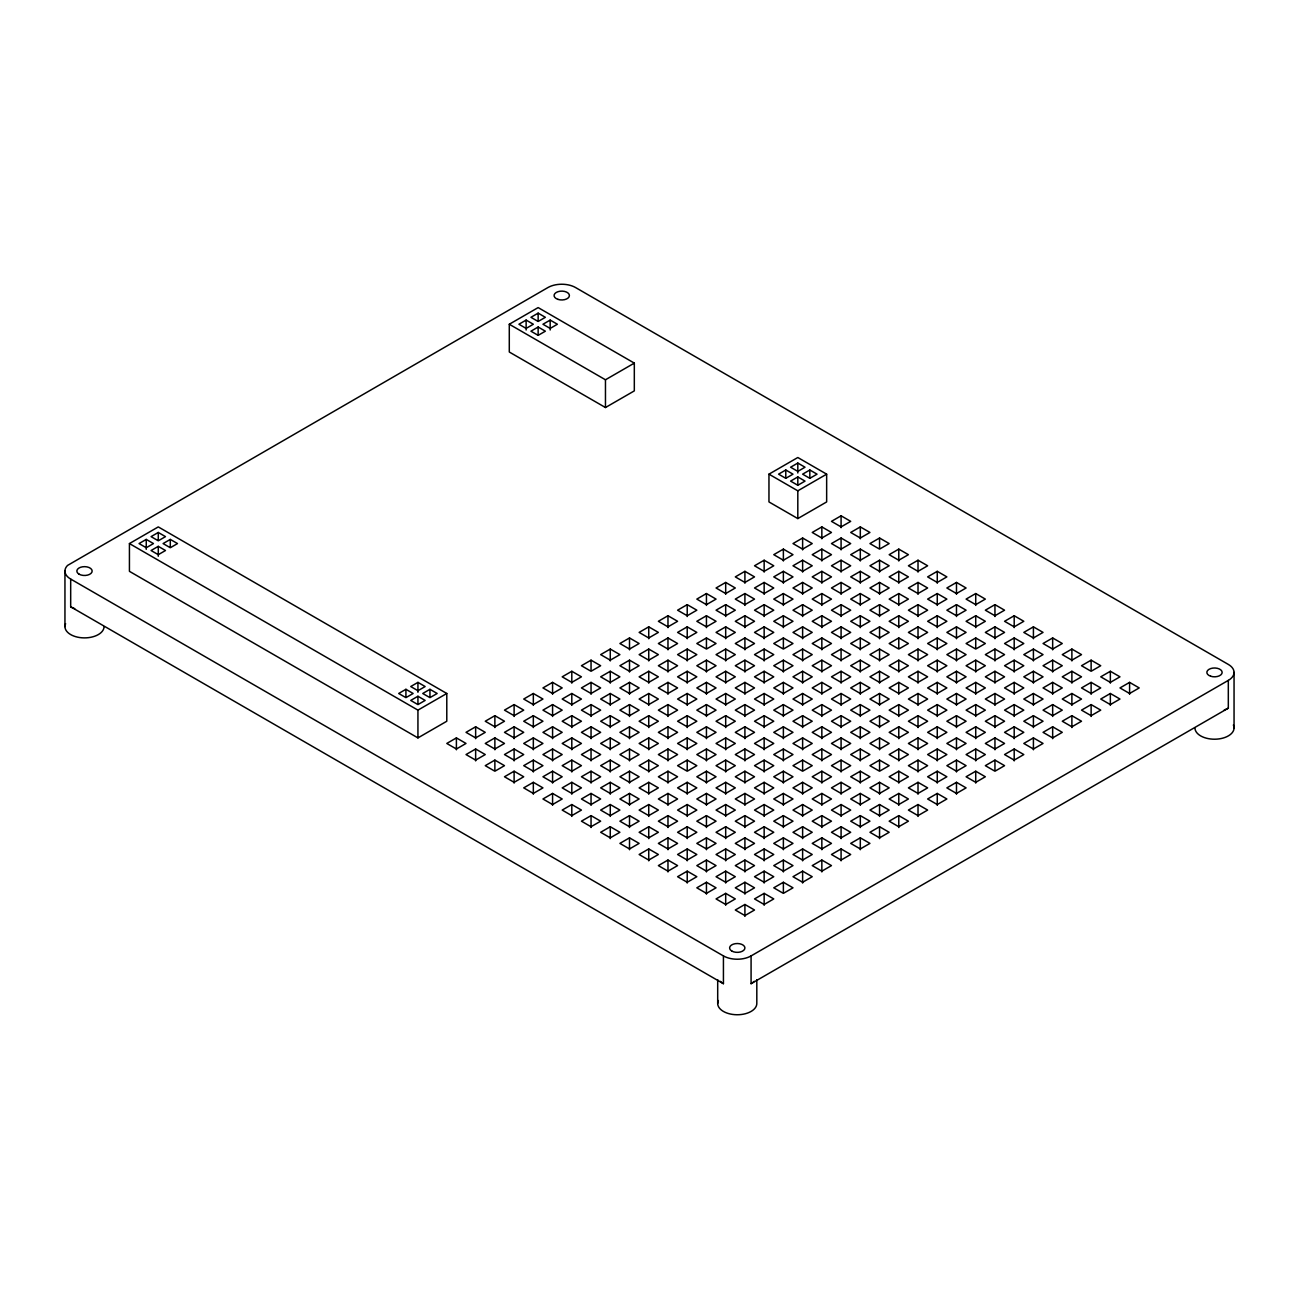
<?xml version="1.0" encoding="UTF-8"?>
<svg xmlns="http://www.w3.org/2000/svg" width="1299" height="1299" viewBox="0 0 1299 1299"><rect width="100%" height="100%" fill="white"/><g stroke="black" fill="none" stroke-linecap="round" stroke-linejoin="round"><path stroke-width="1.5" d="M129.429 543.567L158.283 526.907L446.791 693.487L446.791 721.237L417.937 737.897L129.429 571.333L129.429 543.567L417.937 710.131L446.791 693.487M509.289 324.247L538.143 307.587L634.318 363.119L634.318 390.885L605.464 407.529L509.289 352.013L509.289 324.247L605.464 379.779L634.318 363.119M146.251 539.41L139.042 543.567L146.251 547.74L153.461 543.567L146.251 539.41L146.251 549.315M158.283 532.46L151.057 536.633L158.283 540.79L165.493 536.633L158.283 532.46L158.283 540.4M526.127 320.09L518.918 324.247L526.127 328.42L533.337 324.247L526.127 320.09L526.127 329.995M538.143 313.14L530.934 317.313L538.143 321.47L545.369 317.313L538.143 313.14L538.143 321.08M158.283 546.343L151.057 550.516L158.283 554.673L165.493 550.516L158.283 546.343L158.283 556.264M170.299 539.41L163.089 543.567L170.299 547.74L177.508 543.567L170.299 539.41L170.299 547.334M538.143 327.023L530.934 331.196L538.143 335.353L545.369 331.196L538.143 327.023L538.143 334.963M550.175 320.09L542.95 324.247L550.175 328.42L557.385 324.247L550.175 320.09L550.175 329.995M768.959 474.167L797.813 457.508L826.651 474.167L826.651 501.934L797.813 518.577L768.959 501.934L768.959 474.167L797.813 490.827L826.651 474.167M405.921 689.314L398.696 693.487L405.921 697.644L413.131 693.487L405.921 689.314L405.921 697.254M417.937 682.381L410.728 686.538L417.937 690.711L425.146 686.538L417.937 682.381L417.937 692.286M785.781 469.994L778.572 474.167L785.781 478.324L792.991 474.167L785.781 469.994L785.781 477.935M797.813 463.061L790.588 467.218L797.813 471.391L805.023 467.218L797.813 463.061L797.813 472.982M417.937 696.264L410.728 700.421L417.937 704.594L425.146 700.421L417.937 696.264L417.937 704.188M429.953 689.314L422.743 693.487L429.953 697.644L437.162 693.487L429.953 689.314L429.953 697.254M797.813 476.944L790.588 481.101L797.813 485.274L805.023 481.101L797.813 476.944L797.813 484.868M809.829 469.994L802.62 474.167L809.829 478.324L817.039 474.167L809.829 469.994L809.829 477.935M456.404 737.897L446.791 743.45L456.404 749.003L466.016 743.45L456.404 737.897L456.404 749.799M475.645 726.791L466.016 732.344L475.645 737.897L485.258 732.344L475.645 726.791L475.645 738.693M494.87 715.684L485.258 721.237L494.87 726.791L504.483 721.237L494.87 715.684L494.87 727.586M514.112 704.594L504.483 710.131L514.112 715.684L523.724 710.131L514.112 704.594L514.112 716.48M533.337 693.487L523.724 699.041L533.337 704.594L542.95 699.041L533.337 693.487L533.337 705.373M552.578 682.381L542.95 687.934L552.578 693.487L562.191 687.934L552.578 682.381L552.578 694.283M571.804 671.274L562.191 676.828L571.804 682.381L581.432 676.828L571.804 671.274L571.804 683.177M591.045 660.168L581.432 665.721L591.045 671.274L600.658 665.721L591.045 660.168L591.045 670.089M610.27 649.062L600.658 654.615L610.27 660.168L619.899 654.615L610.27 649.062L610.27 660.964M629.512 637.955L619.899 643.508L629.512 649.062L639.124 643.508L629.512 637.955L629.512 649.857M648.737 626.849L639.124 632.402L648.737 637.955L658.366 632.402L648.737 626.849L648.737 638.751M667.978 615.742L658.366 621.295L667.978 626.849L677.591 621.295L667.978 615.742L667.978 627.644M687.22 604.652L677.591 610.189L687.22 615.742L696.832 610.189L687.22 604.652L687.22 616.538M706.445 593.546L696.832 599.099L706.445 604.652L716.058 599.099L706.445 593.546L706.445 605.431M725.686 582.439L716.058 587.992L725.686 593.546L735.299 587.992L725.686 582.439L725.686 594.325M744.912 571.333L735.299 576.886L744.912 582.439L754.524 576.886L744.912 571.333L744.912 583.235M764.153 560.226L754.524 565.779L764.153 571.333L773.766 565.779L764.153 560.226L764.153 572.128M783.378 549.12L773.766 554.673L783.378 560.226L792.991 554.673L783.378 549.12L783.378 561.022M802.62 538.013L792.991 543.567L802.62 549.12L812.232 543.567L802.62 538.013L802.62 549.915M821.845 526.907L812.232 532.46L821.845 538.013L831.474 532.46L821.845 526.907L821.845 538.809M841.086 515.8L831.474 521.354L841.086 526.907L850.699 521.354L841.086 515.8L841.086 527.703M475.645 749.003L466.016 754.557L475.645 760.11L485.258 754.557L475.645 749.003L475.645 760.905M494.87 737.897L485.258 743.45L494.87 749.003L504.483 743.45L494.87 737.897L494.87 749.799M514.112 726.791L504.483 732.344L514.112 737.897L523.724 732.344L514.112 726.791L514.112 738.693M533.337 715.684L523.724 721.237L533.337 726.791L542.95 721.237L533.337 715.684L533.337 727.586M552.578 704.594L542.95 710.131L552.578 715.684L562.191 710.131L552.578 704.594L552.578 716.48M571.804 693.487L562.191 699.041L571.804 704.594L581.432 699.041L571.804 693.487L571.804 705.373M591.045 682.381L581.432 687.934L591.045 693.487L600.658 687.934L591.045 682.381L591.045 694.283M610.27 671.274L600.658 676.828L610.27 682.381L619.899 676.828L610.27 671.274L610.27 683.177M629.512 660.168L619.899 665.721L629.512 671.274L639.124 665.721L629.512 660.168L629.512 672.07M648.737 649.062L639.124 654.615L648.737 660.168L658.366 654.615L648.737 649.062L648.737 660.964M667.978 637.955L658.366 643.508L667.978 649.062L677.591 643.508L667.978 637.955L667.978 649.857M687.22 626.849L677.591 632.402L687.22 637.955L696.832 632.402L687.22 626.849L687.22 638.751M706.445 615.742L696.832 621.295L706.445 626.849L716.058 621.295L706.445 615.742L706.445 627.644M725.686 604.652L716.058 610.189L725.686 615.742L735.299 610.189L725.686 604.652L725.686 616.538M744.912 593.546L735.299 599.099L744.912 604.652L754.524 599.099L744.912 593.546L744.912 605.431M764.153 582.439L754.524 587.992L764.153 593.546L773.766 587.992L764.153 582.439L764.153 594.325M783.378 571.333L773.766 576.886L783.378 582.439L792.991 576.886L783.378 571.333L783.378 583.235M802.62 560.226L792.991 565.779L802.62 571.333L812.232 565.779L802.62 560.226L802.62 572.128M821.845 549.12L812.232 554.673L821.845 560.226L831.474 554.673L821.845 549.12L821.845 561.022M841.086 538.013L831.474 543.567L841.086 549.12L850.699 543.567L841.086 538.013L841.086 549.915M860.311 526.907L850.699 532.46L860.311 538.013L869.94 532.46L860.311 526.907L860.311 538.809M494.87 760.11L485.258 765.663L494.87 771.216L504.483 765.663L494.87 760.11L494.87 770.031M514.112 749.003L504.483 754.557L514.112 760.11L523.724 754.557L514.112 749.003L514.112 760.905M533.337 737.897L523.724 743.45L533.337 749.003L542.95 743.45L533.337 737.897L533.337 749.799M552.578 726.791L542.95 732.344L552.578 737.897L562.191 732.344L552.578 726.791L552.578 738.693M571.804 715.684L562.191 721.237L571.804 726.791L581.432 721.237L571.804 715.684L571.804 727.586M591.045 704.594L581.432 710.131L591.045 715.684L600.658 710.131L591.045 704.594L591.045 716.48M610.27 693.487L600.658 699.041L610.27 704.594L619.899 699.041L610.27 693.487L610.27 705.373M629.512 682.381L619.899 687.934L629.512 693.487L639.124 687.934L629.512 682.381L629.512 694.283M648.737 671.274L639.124 676.828L648.737 682.381L658.366 676.828L648.737 671.274L648.737 683.177M667.978 660.168L658.366 665.721L667.978 671.274L677.591 665.721L667.978 660.168L667.978 672.07M687.22 649.062L677.591 654.615L687.22 660.168L696.832 654.615L687.22 649.062L687.22 660.964M706.445 637.955L696.832 643.508L706.445 649.062L716.058 643.508L706.445 637.955L706.445 647.876M725.686 626.849L716.058 632.402L725.686 637.955L735.299 632.402L725.686 626.849L725.686 638.751M744.912 615.742L735.299 621.295L744.912 626.849L754.524 621.295L744.912 615.742L744.912 627.644M764.153 604.652L754.524 610.189L764.153 615.742L773.766 610.189L764.153 604.652L764.153 616.538M783.378 593.546L773.766 599.099L783.378 604.652L792.991 599.099L783.378 593.546L783.378 605.431M802.62 582.439L792.991 587.992L802.62 593.546L812.232 587.992L802.62 582.439L802.62 594.325M821.845 571.333L812.232 576.886L821.845 582.439L831.474 576.886L821.845 571.333L821.845 583.235M841.086 560.226L831.474 565.779L841.086 571.333L850.699 565.779L841.086 560.226L841.086 572.128M860.311 549.12L850.699 554.673L860.311 560.226L869.94 554.673L860.311 549.12L860.311 561.022M879.553 538.013L869.94 543.567L879.553 549.12L889.166 543.567L879.553 538.013L879.553 547.934M514.112 771.216L504.483 776.77L514.112 782.323L523.724 776.77L514.112 771.216L514.112 783.118M533.337 760.11L523.724 765.663L533.337 771.216L542.95 765.663L533.337 760.11L533.337 772.012M552.578 749.003L542.95 754.557L552.578 760.11L562.191 754.557L552.578 749.003L552.578 760.905M571.804 737.897L562.191 743.45L571.804 749.003L581.432 743.45L571.804 737.897L571.804 749.799M591.045 726.791L581.432 732.344L591.045 737.897L600.658 732.344L591.045 726.791L591.045 738.693M610.27 715.684L600.658 721.237L610.27 726.791L619.899 721.237L610.27 715.684L610.27 727.586M629.512 704.594L619.899 710.131L629.512 715.684L639.124 710.131L629.512 704.594L629.512 716.48M648.737 693.487L639.124 699.041L648.737 704.594L658.366 699.041L648.737 693.487L648.737 705.373M667.978 682.381L658.366 687.934L667.978 693.487L677.591 687.934L667.978 682.381L667.978 694.283M687.22 671.274L677.591 676.828L687.22 682.381L696.832 676.828L687.22 671.274L687.22 683.177M706.445 660.168L696.832 665.721L706.445 671.274L716.058 665.721L706.445 660.168L706.445 672.07M725.686 649.062L716.058 654.615L725.686 660.168L735.299 654.615L725.686 649.062L725.686 660.964M744.912 637.955L735.299 643.508L744.912 649.062L754.524 643.508L744.912 637.955L744.912 649.857M764.153 626.849L754.524 632.402L764.153 637.955L773.766 632.402L764.153 626.849L764.153 638.751M783.378 615.742L773.766 621.295L783.378 626.849L792.991 621.295L783.378 615.742L783.378 627.644M802.62 604.652L792.991 610.189L802.62 615.742L812.232 610.189L802.62 604.652L802.62 616.538M821.845 593.546L812.232 599.099L821.845 604.652L831.474 599.099L821.845 593.546L821.845 605.431M841.086 582.439L831.474 587.992L841.086 593.546L850.699 587.992L841.086 582.439L841.086 594.325M860.311 571.333L850.699 576.886L860.311 582.439L869.94 576.886L860.311 571.333L860.311 583.235M879.553 560.226L869.94 565.779L879.553 571.333L889.166 565.779L879.553 560.226L879.553 572.128M898.778 549.12L889.166 554.673L898.778 560.226L908.407 554.673L898.778 549.12L898.778 561.022M533.337 782.323L523.724 787.876L533.337 793.429L542.95 787.876L533.337 782.323L533.337 794.225M552.578 771.216L542.95 776.77L552.578 782.323L562.191 776.77L552.578 771.216L552.578 783.118M571.804 760.11L562.191 765.663L571.804 771.216L581.432 765.663L571.804 760.11L571.804 772.012M591.045 749.003L581.432 754.557L591.045 760.11L600.658 754.557L591.045 749.003L591.045 760.905M610.27 737.897L600.658 743.45L610.27 749.003L619.899 743.45L610.27 737.897L610.27 749.799M629.512 726.791L619.899 732.344L629.512 737.897L639.124 732.344L629.512 726.791L629.512 738.693M648.737 715.684L639.124 721.237L648.737 726.791L658.366 721.237L648.737 715.684L648.737 727.586M667.978 704.594L658.366 710.131L667.978 715.684L677.591 710.131L667.978 704.594L667.978 716.48M687.22 693.487L677.591 699.041L687.22 704.594L696.832 699.041L687.22 693.487L687.22 705.373M706.445 682.381L696.832 687.934L706.445 693.487L716.058 687.934L706.445 682.381L706.445 694.283M725.686 671.274L716.058 676.828L725.686 682.381L735.299 676.828L725.686 671.274L725.686 683.177M744.912 660.168L735.299 665.721L744.912 671.274L754.524 665.721L744.912 660.168L744.912 672.07M764.153 649.062L754.524 654.615L764.153 660.168L773.766 654.615L764.153 649.062L764.153 660.964M783.378 637.955L773.766 643.508L783.378 649.062L792.991 643.508L783.378 637.955L783.378 647.876M802.62 626.849L792.991 632.402L802.62 637.955L812.232 632.402L802.62 626.849L802.62 638.751M821.845 615.742L812.232 621.295L821.845 626.849L831.474 621.295L821.845 615.742L821.845 627.644M841.086 604.652L831.474 610.189L841.086 615.742L850.699 610.189L841.086 604.652L841.086 616.538M860.311 593.546L850.699 599.099L860.311 604.652L869.94 599.099L860.311 593.546L860.311 605.431M879.553 582.439L869.94 587.992L879.553 593.546L889.166 587.992L879.553 582.439L879.553 594.325M898.778 571.333L889.166 576.886L898.778 582.439L908.407 576.886L898.778 571.333L898.778 583.235M918.02 560.226L908.407 565.779L918.02 571.333L927.632 565.779L918.02 560.226L918.02 572.128M552.578 793.429L542.95 798.982L552.578 804.536L562.191 798.982L552.578 793.429L552.578 805.315M571.804 782.323L562.191 787.876L571.804 793.429L581.432 787.876L571.804 782.323L571.804 794.225M591.045 771.216L581.432 776.77L591.045 782.323L600.658 776.77L591.045 771.216L591.045 783.118M610.27 760.11L600.658 765.663L610.27 771.216L619.899 765.663L610.27 760.11L610.27 772.012M629.512 749.003L619.899 754.557L629.512 760.11L639.124 754.557L629.512 749.003L629.512 760.905M648.737 737.897L639.124 743.45L648.737 749.003L658.366 743.45L648.737 737.897L648.737 749.799M667.978 726.791L658.366 732.344L667.978 737.897L677.591 732.344L667.978 726.791L667.978 738.693M687.22 715.684L677.591 721.237L687.22 726.791L696.832 721.237L687.22 715.684L687.22 727.586M706.445 704.594L696.832 710.131L706.445 715.684L716.058 710.131L706.445 704.594L706.445 716.48M725.686 693.487L716.058 699.041L725.686 704.594L735.299 699.041L725.686 693.487L725.686 705.373M744.912 682.381L735.299 687.934L744.912 693.487L754.524 687.934L744.912 682.381L744.912 694.283M764.153 671.274L754.524 676.828L764.153 682.381L773.766 676.828L764.153 671.274L764.153 683.177M783.378 660.168L773.766 665.721L783.378 671.274L792.991 665.721L783.378 660.168L783.378 672.07M802.62 649.062L792.991 654.615L802.62 660.168L812.232 654.615L802.62 649.062L802.62 660.964M821.845 637.955L812.232 643.508L821.845 649.062L831.474 643.508L821.845 637.955L821.845 649.857M841.086 626.849L831.474 632.402L841.086 637.955L850.699 632.402L841.086 626.849L841.086 638.751M860.311 615.742L850.699 621.295L860.311 626.849L869.94 621.295L860.311 615.742L860.311 627.644M879.553 604.652L869.94 610.189L879.553 615.742L889.166 610.189L879.553 604.652L879.553 616.538M898.778 593.546L889.166 599.099L898.778 604.652L908.407 599.099L898.778 593.546L898.778 605.431M918.02 582.439L908.407 587.992L918.02 593.546L927.632 587.992L918.02 582.439L918.02 594.325M937.261 571.333L927.632 576.886L937.261 582.439L946.874 576.886L937.261 571.333L937.261 583.235M571.804 804.536L562.191 810.073L571.804 815.626L581.432 810.073L571.804 804.536L571.804 816.422M591.045 793.429L581.432 798.982L591.045 804.536L600.658 798.982L591.045 793.429L591.045 805.315M610.27 782.323L600.658 787.876L610.27 793.429L619.899 787.876L610.27 782.323L610.27 794.225M629.512 771.216L619.899 776.77L629.512 782.323L639.124 776.77L629.512 771.216L629.512 783.118M648.737 760.11L639.124 765.663L648.737 771.216L658.366 765.663L648.737 760.11L648.737 772.012M667.978 749.003L658.366 754.557L667.978 760.11L677.591 754.557L667.978 749.003L667.978 760.905M687.22 737.897L677.591 743.45L687.22 749.003L696.832 743.45L687.22 737.897L687.22 749.799M706.445 726.791L696.832 732.344L706.445 737.897L716.058 732.344L706.445 726.791L706.445 738.693M725.686 715.684L716.058 721.237L725.686 726.791L735.299 721.237L725.686 715.684L725.686 727.586M744.912 704.594L735.299 710.131L744.912 715.684L754.524 710.131L744.912 704.594L744.912 716.48M764.153 693.487L754.524 699.041L764.153 704.594L773.766 699.041L764.153 693.487L764.153 705.373M783.378 682.381L773.766 687.934L783.378 693.487L792.991 687.934L783.378 682.381L783.378 694.283M802.62 671.274L792.991 676.828L802.62 682.381L812.232 676.828L802.62 671.274L802.62 683.177M821.845 660.168L812.232 665.721L821.845 671.274L831.474 665.721L821.845 660.168L821.845 672.07M841.086 649.062L831.474 654.615L841.086 660.168L850.699 654.615L841.086 649.062L841.086 660.964M860.311 637.955L850.699 643.508L860.311 649.062L869.94 643.508L860.311 637.955L860.311 649.857M879.553 626.849L869.94 632.402L879.553 637.955L889.166 632.402L879.553 626.849L879.553 638.751M898.778 615.742L889.166 621.295L898.778 626.849L908.407 621.295L898.778 615.742L898.778 627.644M918.02 604.652L908.407 610.189L918.02 615.742L927.632 610.189L918.02 604.652L918.02 616.538M937.261 593.546L927.632 599.099L937.261 604.652L946.874 599.099L937.261 593.546L937.261 605.431M956.486 582.439L946.874 587.992L956.486 593.546L966.099 587.992L956.486 582.439L956.486 594.325M591.045 815.626L581.432 821.179L591.045 826.732L600.658 821.179L591.045 815.626L591.045 827.528M610.27 804.536L600.658 810.073L610.27 815.626L619.899 810.073L610.27 804.536L610.27 816.422M629.512 793.429L619.899 798.982L629.512 804.536L639.124 798.982L629.512 793.429L629.512 805.315M648.737 782.323L639.124 787.876L648.737 793.429L658.366 787.876L648.737 782.323L648.737 794.225M667.978 771.216L658.366 776.77L667.978 782.323L677.591 776.77L667.978 771.216L667.978 783.118M687.22 760.11L677.591 765.663L687.22 771.216L696.832 765.663L687.22 760.11L687.22 770.031M706.445 749.003L696.832 754.557L706.445 760.11L716.058 754.557L706.445 749.003L706.445 760.905M725.686 737.897L716.058 743.45L725.686 749.003L735.299 743.45L725.686 737.897L725.686 749.799M744.912 726.791L735.299 732.344L744.912 737.897L754.524 732.344L744.912 726.791L744.912 738.693M764.153 715.684L754.524 721.237L764.153 726.791L773.766 721.237L764.153 715.684L764.153 727.586M783.378 704.594L773.766 710.131L783.378 715.684L792.991 710.131L783.378 704.594L783.378 716.48M802.62 693.487L792.991 699.041L802.62 704.594L812.232 699.041L802.62 693.487L802.62 705.373M821.845 682.381L812.232 687.934L821.845 693.487L831.474 687.934L821.845 682.381L821.845 694.283M841.086 671.274L831.474 676.828L841.086 682.381L850.699 676.828L841.086 671.274L841.086 683.177M860.311 660.168L850.699 665.721L860.311 671.274L869.94 665.721L860.311 660.168L860.311 672.07M879.553 649.062L869.94 654.615L879.553 660.168L889.166 654.615L879.553 649.062L879.553 660.964M898.778 637.955L889.166 643.508L898.778 649.062L908.407 643.508L898.778 637.955L898.778 647.876M918.02 626.849L908.407 632.402L918.02 637.955L927.632 632.402L918.02 626.849L918.02 638.751M937.261 615.742L927.632 621.295L937.261 626.849L946.874 621.295L937.261 615.742L937.261 627.644M956.486 604.652L946.874 610.189L956.486 615.742L966.099 610.189L956.486 604.652L956.486 616.538M975.728 593.546L966.099 599.099L975.728 604.652L985.34 599.099L975.728 593.546L975.728 605.431M610.27 826.732L600.658 832.286L610.27 837.839L619.899 832.286L610.27 826.732L610.27 838.634M629.512 815.626L619.899 821.179L629.512 826.732L639.124 821.179L629.512 815.626L629.512 827.528M648.737 804.536L639.124 810.073L648.737 815.626L658.366 810.073L648.737 804.536L648.737 816.422M667.978 793.429L658.366 798.982L667.978 804.536L677.591 798.982L667.978 793.429L667.978 805.315M687.22 782.323L677.591 787.876L687.22 793.429L696.832 787.876L687.22 782.323L687.22 794.225M706.445 771.216L696.832 776.77L706.445 782.323L716.058 776.77L706.445 771.216L706.445 783.118M725.686 760.11L716.058 765.663L725.686 771.216L735.299 765.663L725.686 760.11L725.686 772.012M744.912 749.003L735.299 754.557L744.912 760.11L754.524 754.557L744.912 749.003L744.912 760.905M764.153 737.897L754.524 743.45L764.153 749.003L773.766 743.45L764.153 737.897L764.153 749.799M783.378 726.791L773.766 732.344L783.378 737.897L792.991 732.344L783.378 726.791L783.378 738.693M802.62 715.684L792.991 721.237L802.62 726.791L812.232 721.237L802.62 715.684L802.62 727.586M821.845 704.594L812.232 710.131L821.845 715.684L831.474 710.131L821.845 704.594L821.845 716.48M841.086 693.487L831.474 699.041L841.086 704.594L850.699 699.041L841.086 693.487L841.086 705.373M860.311 682.381L850.699 687.934L860.311 693.487L869.94 687.934L860.311 682.381L860.311 694.283M879.553 671.274L869.94 676.828L879.553 682.381L889.166 676.828L879.553 671.274L879.553 683.177M898.778 660.168L889.166 665.721L898.778 671.274L908.407 665.721L898.778 660.168L898.778 672.07M918.02 649.062L908.407 654.615L918.02 660.168L927.632 654.615L918.02 649.062L918.02 660.964M937.261 637.955L927.632 643.508L937.261 649.062L946.874 643.508L937.261 637.955L937.261 649.857M956.486 626.849L946.874 632.402L956.486 637.955L966.099 632.402L956.486 626.849L956.486 638.751M975.728 615.742L966.099 621.295L975.728 626.849L985.34 621.295L975.728 615.742L975.728 627.644M994.953 604.652L985.34 610.189L994.953 615.742L1004.565 610.189L994.953 604.652L994.953 616.538M629.512 837.839L619.899 843.392L629.512 848.945L639.124 843.392L629.512 837.839L629.512 849.741M648.737 826.732L639.124 832.286L648.737 837.839L658.366 832.286L648.737 826.732L648.737 838.634M667.978 815.626L658.366 821.179L667.978 826.732L677.591 821.179L667.978 815.626L667.978 827.528M687.22 804.536L677.591 810.073L687.22 815.626L696.832 810.073L687.22 804.536L687.22 816.422M706.445 793.429L696.832 798.982L706.445 804.536L716.058 798.982L706.445 793.429L706.445 805.315M725.686 782.323L716.058 787.876L725.686 793.429L735.299 787.876L725.686 782.323L725.686 794.225M744.912 771.216L735.299 776.77L744.912 782.323L754.524 776.77L744.912 771.216L744.912 783.118M764.153 760.11L754.524 765.663L764.153 771.216L773.766 765.663L764.153 760.11L764.153 772.012M783.378 749.003L773.766 754.557L783.378 760.11L792.991 754.557L783.378 749.003L783.378 760.905M802.62 737.897L792.991 743.45L802.62 749.003L812.232 743.45L802.62 737.897L802.62 749.799M821.845 726.791L812.232 732.344L821.845 737.897L831.474 732.344L821.845 726.791L821.845 738.693M841.086 715.684L831.474 721.237L841.086 726.791L850.699 721.237L841.086 715.684L841.086 727.586M860.311 704.594L850.699 710.131L860.311 715.684L869.94 710.131L860.311 704.594L860.311 716.48M879.553 693.487L869.94 699.041L879.553 704.594L889.166 699.041L879.553 693.487L879.553 705.373M898.778 682.381L889.166 687.934L898.778 693.487L908.407 687.934L898.778 682.381L898.778 694.283M918.02 671.274L908.407 676.828L918.02 682.381L927.632 676.828L918.02 671.274L918.02 683.177M937.261 660.168L927.632 665.721L937.261 671.274L946.874 665.721L937.261 660.168L937.261 672.07M956.486 649.062L946.874 654.615L956.486 660.168L966.099 654.615L956.486 649.062L956.486 660.964M975.728 637.955L966.099 643.508L975.728 649.062L985.34 643.508L975.728 637.955L975.728 647.876M994.953 626.849L985.34 632.402L994.953 637.955L1004.565 632.402L994.953 626.849L994.953 638.751M1014.194 615.742L1004.565 621.295L1014.194 626.849L1023.807 621.295L1014.194 615.742L1014.194 627.644M648.737 848.945L639.124 854.498L648.737 860.052L658.366 854.498L648.737 848.945L648.737 860.847M667.978 837.839L658.366 843.392L667.978 848.945L677.591 843.392L667.978 837.839L667.978 849.741M687.22 826.732L677.591 832.286L687.22 837.839L696.832 832.286L687.22 826.732L687.22 838.634M706.445 815.626L696.832 821.179L706.445 826.732L716.058 821.179L706.445 815.626L706.445 827.528M725.686 804.536L716.058 810.073L725.686 815.626L735.299 810.073L725.686 804.536L725.686 816.422M744.912 793.429L735.299 798.982L744.912 804.536L754.524 798.982L744.912 793.429L744.912 805.315M764.153 782.323L754.524 787.876L764.153 793.429L773.766 787.876L764.153 782.323L764.153 794.225M783.378 771.216L773.766 776.77L783.378 782.323L792.991 776.77L783.378 771.216L783.378 783.118M802.62 760.11L792.991 765.663L802.62 771.216L812.232 765.663L802.62 760.11L802.62 770.031M821.845 749.003L812.232 754.557L821.845 760.11L831.474 754.557L821.845 749.003L821.845 760.905M841.086 737.897L831.474 743.45L841.086 749.003L850.699 743.45L841.086 737.897L841.086 749.799M860.311 726.791L850.699 732.344L860.311 737.897L869.94 732.344L860.311 726.791L860.311 738.693M879.553 715.684L869.94 721.237L879.553 726.791L889.166 721.237L879.553 715.684L879.553 727.586M898.778 704.594L889.166 710.131L898.778 715.684L908.407 710.131L898.778 704.594L898.778 716.48M918.02 693.487L908.407 699.041L918.02 704.594L927.632 699.041L918.02 693.487L918.02 705.373M937.261 682.381L927.632 687.934L937.261 693.487L946.874 687.934L937.261 682.381L937.261 694.283M956.486 671.274L946.874 676.828L956.486 682.381L966.099 676.828L956.486 671.274L956.486 683.177M975.728 660.168L966.099 665.721L975.728 671.274L985.34 665.721L975.728 660.168L975.728 672.07M994.953 649.062L985.34 654.615L994.953 660.168L1004.565 654.615L994.953 649.062L994.953 660.964M1014.194 637.955L1004.565 643.508L1014.194 649.062L1023.807 643.508L1014.194 637.955L1014.194 649.857M1033.419 626.849L1023.807 632.402L1033.419 637.955L1043.048 632.402L1033.419 626.849L1033.419 638.751M667.978 860.052L658.366 865.605L667.978 871.158L677.591 865.605L667.978 860.052L667.978 871.954M687.22 848.945L677.591 854.498L687.22 860.052L696.832 854.498L687.22 848.945L687.22 860.847M706.445 837.839L696.832 843.392L706.445 848.945L716.058 843.392L706.445 837.839L706.445 849.741M725.686 826.732L716.058 832.286L725.686 837.839L735.299 832.286L725.686 826.732L725.686 838.634M744.912 815.626L735.299 821.179L744.912 826.732L754.524 821.179L744.912 815.626L744.912 827.528M764.153 804.536L754.524 810.073L764.153 815.626L773.766 810.073L764.153 804.536L764.153 816.422M783.378 793.429L773.766 798.982L783.378 804.536L792.991 798.982L783.378 793.429L783.378 805.315M802.62 782.323L792.991 787.876L802.62 793.429L812.232 787.876L802.62 782.323L802.62 794.225M821.845 771.216L812.232 776.77L821.845 782.323L831.474 776.77L821.845 771.216L821.845 783.118M841.086 760.11L831.474 765.663L841.086 771.216L850.699 765.663L841.086 760.11L841.086 772.012M860.311 749.003L850.699 754.557L860.311 760.11L869.94 754.557L860.311 749.003L860.311 760.905M879.553 737.897L869.94 743.45L879.553 749.003L889.166 743.45L879.553 737.897L879.553 749.799M898.778 726.791L889.166 732.344L898.778 737.897L908.407 732.344L898.778 726.791L898.778 738.693M918.02 715.684L908.407 721.237L918.02 726.791L927.632 721.237L918.02 715.684L918.02 727.586M937.261 704.594L927.632 710.131L937.261 715.684L946.874 710.131L937.261 704.594L937.261 716.48M956.486 693.487L946.874 699.041L956.486 704.594L966.099 699.041L956.486 693.487L956.486 705.373M975.728 682.381L966.099 687.934L975.728 693.487L985.34 687.934L975.728 682.381L975.728 694.283M994.953 671.274L985.34 676.828L994.953 682.381L1004.565 676.828L994.953 671.274L994.953 683.177M1014.194 660.168L1004.565 665.721L1014.194 671.274L1023.807 665.721L1014.194 660.168L1014.194 672.07M1033.419 649.062L1023.807 654.615L1033.419 660.168L1043.048 654.615L1033.419 649.062L1033.419 660.964M1052.661 637.955L1043.048 643.508L1052.661 649.062L1062.273 643.508L1052.661 637.955L1052.661 649.857M687.22 871.158L677.591 876.711L687.22 882.265L696.832 876.711L687.22 871.158L687.22 883.06M706.445 860.052L696.832 865.605L706.445 871.158L716.058 865.605L706.445 860.052L706.445 871.954M725.686 848.945L716.058 854.498L725.686 860.052L735.299 854.498L725.686 848.945L725.686 860.847M744.912 837.839L735.299 843.392L744.912 848.945L754.524 843.392L744.912 837.839L744.912 849.741M764.153 826.732L754.524 832.286L764.153 837.839L773.766 832.286L764.153 826.732L764.153 838.634M783.378 815.626L773.766 821.179L783.378 826.732L792.991 821.179L783.378 815.626L783.378 827.528M802.62 804.536L792.991 810.073L802.62 815.626L812.232 810.073L802.62 804.536L802.62 816.422M821.845 793.429L812.232 798.982L821.845 804.536L831.474 798.982L821.845 793.429L821.845 805.315M841.086 782.323L831.474 787.876L841.086 793.429L850.699 787.876L841.086 782.323L841.086 794.225M860.311 771.216L850.699 776.77L860.311 782.323L869.94 776.77L860.311 771.216L860.311 783.118M879.553 760.11L869.94 765.663L879.553 771.216L889.166 765.663L879.553 760.11L879.553 770.031M898.778 749.003L889.166 754.557L898.778 760.11L908.407 754.557L898.778 749.003L898.778 760.905M918.02 737.897L908.407 743.45L918.02 749.003L927.632 743.45L918.02 737.897L918.02 749.799M937.261 726.791L927.632 732.344L937.261 737.897L946.874 732.344L937.261 726.791L937.261 738.693M956.486 715.684L946.874 721.237L956.486 726.791L966.099 721.237L956.486 715.684L956.486 727.586M975.728 704.594L966.099 710.131L975.728 715.684L985.34 710.131L975.728 704.594L975.728 716.48M994.953 693.487L985.34 699.041L994.953 704.594L1004.565 699.041L994.953 693.487L994.953 705.373M1014.194 682.381L1004.565 687.934L1014.194 693.487L1023.807 687.934L1014.194 682.381L1014.194 694.283M1033.419 671.274L1023.807 676.828L1033.419 682.381L1043.048 676.828L1033.419 671.274L1033.419 683.177M1052.661 660.168L1043.048 665.721L1052.661 671.274L1062.273 665.721L1052.661 660.168L1052.661 672.07M1071.886 649.062L1062.273 654.615L1071.886 660.168L1081.515 654.615L1071.886 649.062L1071.886 660.964M706.445 882.265L696.832 887.818L706.445 893.371L716.058 887.818L706.445 882.265L706.445 894.167M725.686 871.158L716.058 876.711L725.686 882.265L735.299 876.711L725.686 871.158L725.686 883.06M744.912 860.052L735.299 865.605L744.912 871.158L754.524 865.605L744.912 860.052L744.912 871.954M764.153 848.945L754.524 854.498L764.153 860.052L773.766 854.498L764.153 848.945L764.153 860.847M783.378 837.839L773.766 843.392L783.378 848.945L792.991 843.392L783.378 837.839L783.378 849.741M802.62 826.732L792.991 832.286L802.62 837.839L812.232 832.286L802.62 826.732L802.62 838.634M821.845 815.626L812.232 821.179L821.845 826.732L831.474 821.179L821.845 815.626L821.845 827.528M841.086 804.536L831.474 810.073L841.086 815.626L850.699 810.073L841.086 804.536L841.086 816.422M860.311 793.429L850.699 798.982L860.311 804.536L869.94 798.982L860.311 793.429L860.311 805.315M879.553 782.323L869.94 787.876L879.553 793.429L889.166 787.876L879.553 782.323L879.553 794.225M898.778 771.216L889.166 776.77L898.778 782.323L908.407 776.77L898.778 771.216L898.778 783.118M918.02 760.11L908.407 765.663L918.02 771.216L927.632 765.663L918.02 760.11L918.02 772.012M937.261 749.003L927.632 754.557L937.261 760.11L946.874 754.557L937.261 749.003L937.261 760.905M956.486 737.897L946.874 743.45L956.486 749.003L966.099 743.45L956.486 737.897L956.486 749.799M975.728 726.791L966.099 732.344L975.728 737.897L985.34 732.344L975.728 726.791L975.728 738.693M994.953 715.684L985.34 721.237L994.953 726.791L1004.565 721.237L994.953 715.684L994.953 727.586M1014.194 704.594L1004.565 710.131L1014.194 715.684L1023.807 710.131L1014.194 704.594L1014.194 716.48M1033.419 693.487L1023.807 699.041L1033.419 704.594L1043.048 699.041L1033.419 693.487L1033.419 705.373M1052.661 682.381L1043.048 687.934L1052.661 693.487L1062.273 687.934L1052.661 682.381L1052.661 694.283M1071.886 671.274L1062.273 676.828L1071.886 682.381L1081.515 676.828L1071.886 671.274L1071.886 683.177M1091.128 660.168L1081.515 665.721L1091.128 671.274L1100.74 665.721L1091.128 660.168L1091.128 670.089M725.686 893.371L716.058 898.924L725.686 904.477L735.299 898.924L725.686 893.371L725.686 905.257M744.912 882.265L735.299 887.818L744.912 893.371L754.524 887.818L744.912 882.265L744.912 894.167M764.153 871.158L754.524 876.711L764.153 882.265L773.766 876.711L764.153 871.158L764.153 883.06M783.378 860.052L773.766 865.605L783.378 871.158L792.991 865.605L783.378 860.052L783.378 871.954M802.62 848.945L792.991 854.498L802.62 860.052L812.232 854.498L802.62 848.945L802.62 860.847M821.845 837.839L812.232 843.392L821.845 848.945L831.474 843.392L821.845 837.839L821.845 849.741M841.086 826.732L831.474 832.286L841.086 837.839L850.699 832.286L841.086 826.732L841.086 838.634M860.311 815.626L850.699 821.179L860.311 826.732L869.94 821.179L860.311 815.626L860.311 827.528M879.553 804.536L869.94 810.073L879.553 815.626L889.166 810.073L879.553 804.536L879.553 816.422M898.778 793.429L889.166 798.982L898.778 804.536L908.407 798.982L898.778 793.429L898.778 805.315M918.02 782.323L908.407 787.876L918.02 793.429L927.632 787.876L918.02 782.323L918.02 794.225M937.261 771.216L927.632 776.77L937.261 782.323L946.874 776.77L937.261 771.216L937.261 783.118M956.486 760.11L946.874 765.663L956.486 771.216L966.099 765.663L956.486 760.11L956.486 772.012M975.728 749.003L966.099 754.557L975.728 760.11L985.34 754.557L975.728 749.003L975.728 760.905M994.953 737.897L985.34 743.45L994.953 749.003L1004.565 743.45L994.953 737.897L994.953 749.799M1014.194 726.791L1004.565 732.344L1014.194 737.897L1023.807 732.344L1014.194 726.791L1014.194 738.693M1033.419 715.684L1023.807 721.237L1033.419 726.791L1043.048 721.237L1033.419 715.684L1033.419 727.586M1052.661 704.594L1043.048 710.131L1052.661 715.684L1062.273 710.131L1052.661 704.594L1052.661 716.48M1071.886 693.487L1062.273 699.041L1071.886 704.594L1081.515 699.041L1071.886 693.487L1071.886 705.373M1091.128 682.381L1081.515 687.934L1091.128 693.487L1100.74 687.934L1091.128 682.381L1091.128 694.283M1110.353 671.274L1100.74 676.828L1110.353 682.381L1119.982 676.828L1110.353 671.274L1110.353 683.177M744.912 904.477L735.299 910.014L744.912 915.568L754.524 910.014L744.912 904.477L744.912 916.363M764.153 893.371L754.524 898.924L764.153 904.477L773.766 898.924L764.153 893.371L764.153 905.257M783.378 882.265L773.766 887.818L783.378 893.371L792.991 887.818L783.378 882.265L783.378 892.169M802.62 871.158L792.991 876.711L802.62 882.265L812.232 876.711L802.62 871.158L802.62 883.06M821.845 860.052L812.232 865.605L821.845 871.158L831.474 865.605L821.845 860.052L821.845 871.954M841.086 848.945L831.474 854.498L841.086 860.052L850.699 854.498L841.086 848.945L841.086 860.847M860.311 837.839L850.699 843.392L860.311 848.945L869.94 843.392L860.311 837.839L860.311 849.741M879.553 826.732L869.94 832.286L879.553 837.839L889.166 832.286L879.553 826.732L879.553 838.634M898.778 815.626L889.166 821.179L898.778 826.732L908.407 821.179L898.778 815.626L898.778 827.528M918.02 804.536L908.407 810.073L918.02 815.626L927.632 810.073L918.02 804.536L918.02 816.422M937.261 793.429L927.632 798.982L937.261 804.536L946.874 798.982L937.261 793.429L937.261 805.315M956.486 782.323L946.874 787.876L956.486 793.429L966.099 787.876L956.486 782.323L956.486 794.225M975.728 771.216L966.099 776.77L975.728 782.323L985.34 776.77L975.728 771.216L975.728 783.118M994.953 760.11L985.34 765.663L994.953 771.216L1004.565 765.663L994.953 760.11L994.953 770.031M1014.194 749.003L1004.565 754.557L1014.194 760.11L1023.807 754.557L1014.194 749.003L1014.194 760.905M1033.419 737.897L1023.807 743.45L1033.419 749.003L1043.048 743.45L1033.419 737.897L1033.419 749.799M1052.661 726.791L1043.048 732.344L1052.661 737.897L1062.273 732.344L1052.661 726.791L1052.661 738.693M1071.886 715.684L1062.273 721.237L1071.886 726.791L1081.515 721.237L1071.886 715.684L1071.886 727.586M1091.128 704.594L1081.515 710.131L1091.128 715.684L1100.74 710.131L1091.128 704.594L1091.128 716.48M1110.353 693.487L1100.74 699.041L1110.353 704.594L1119.982 699.041L1110.353 693.487L1110.353 705.373M1129.594 682.381L1119.982 687.934L1129.594 693.487L1139.207 687.934L1129.594 682.381L1129.594 694.283M723.429 955.918A19.55 11.285 0 0 0 751.082 955.918L1228.318 680.384A19.55 11.285 0 0 0 1228.318 664.422L575.571 287.55A19.55 11.285 0 0 0 547.918 287.55L67.564 565.422A19.55 11.285 0 0 0 70.682 579.062L70.682 606.812L723.429 983.684L723.429 955.918L70.682 579.062M751.082 955.918L751.082 983.684L1228.318 708.15L1228.318 680.384M1234.05 672.395L1234.05 727.927M797.813 490.827L797.813 518.577M756.814 979.673L756.814 1003.461A19.55 11.285 0 0 1 734.698 1014.649A19.55 11.285 0 0 1 718.363 1000.539M717.697 979.673L717.697 1003.461M605.464 379.779L605.464 407.529M417.937 710.131L417.937 737.897M64.95 571.073L64.95 626.605M104.05 626.605A19.55 11.285 0 0 1 81.951 637.793A19.55 11.285 0 0 1 65.616 623.682M1233.384 725.004A19.55 11.285 0 0 1 1217.049 739.115A19.55 11.285 0 0 1 1194.95 727.927M754.183 981.346A19.55 11.285 0 0 1 751.082 983.684M723.429 983.684A19.55 11.285 0 0 1 720.328 981.346M1228.318 708.15A19.55 11.285 0 0 1 1224.275 709.936M74.725 608.614A19.55 11.285 0 0 1 70.682 606.812M731.84 951.063A7.648 4.417 0 0 0 744.652 949.082A7.648 4.417 0 0 0 735.283 943.675A7.648 4.417 0 0 0 731.84 951.063M1210.668 676.227A7.648 4.417 0 0 0 1222.148 672.395A7.648 4.417 0 0 0 1210.668 668.579A7.648 4.417 0 0 0 1210.668 676.227M557.921 299.371A7.648 4.417 0 0 0 569.4 295.539A7.648 4.417 0 0 0 557.921 291.707A7.648 4.417 0 0 0 557.921 299.371M79.093 574.19A7.648 4.417 0 0 0 91.888 572.209A7.648 4.417 0 0 0 82.519 566.802A7.648 4.417 0 0 0 79.093 574.19"/></g></svg>
